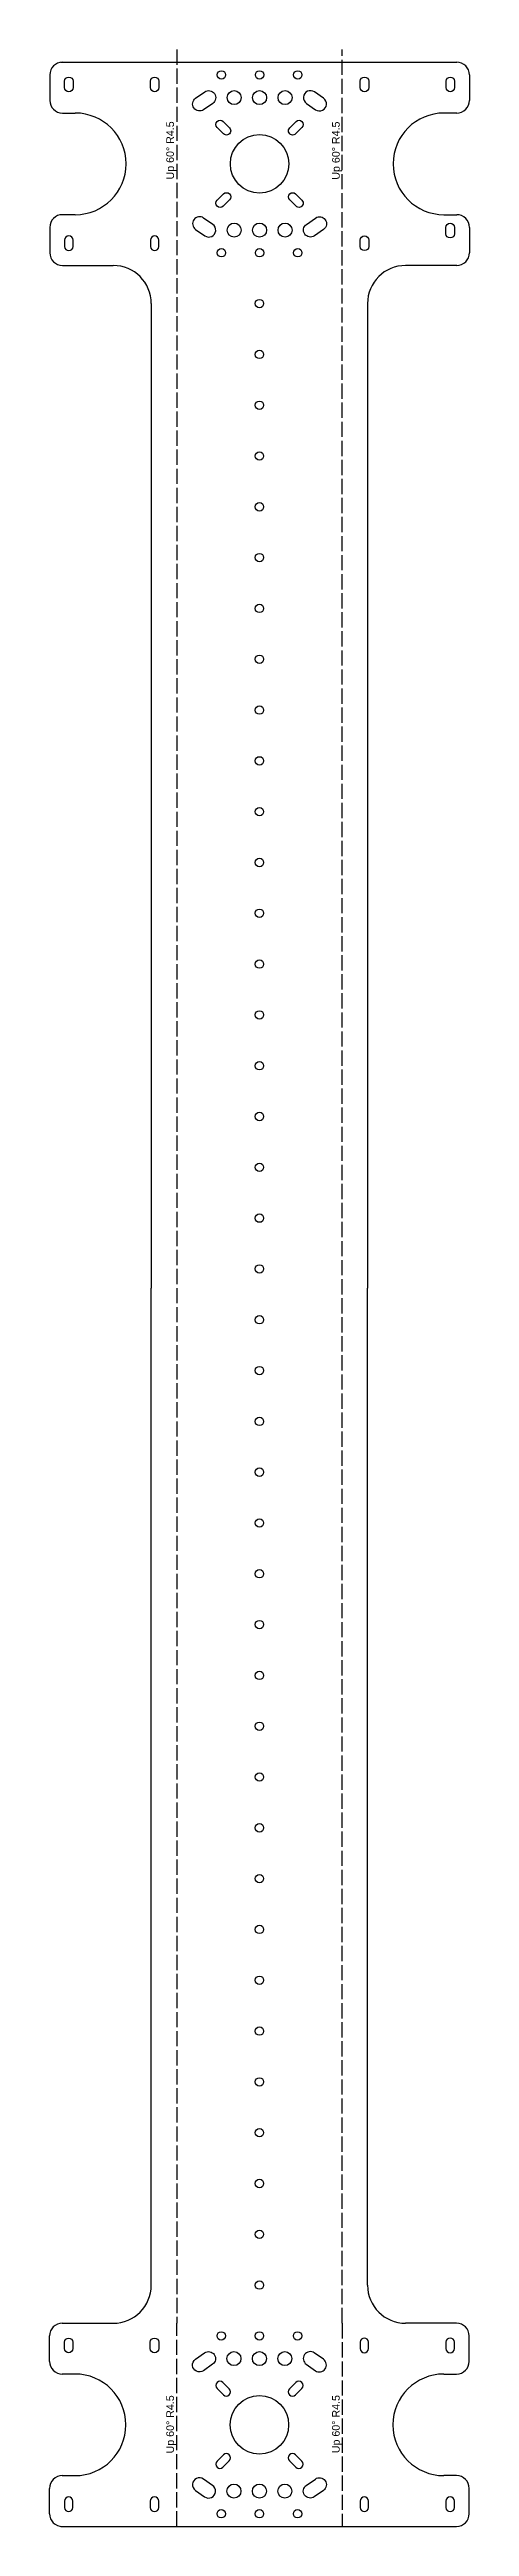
# Model space of a CAD drawing. Header units: millimetres. Extents: x -83 to 83, y -40 to 935.
import ezdxf

# ---------------------------------------------------------------- set-up
doc = ezdxf.new("R2010")
doc.units = ezdxf.units.MM
doc.linetypes.add('ACAD_ISO02W100', pattern=[15, 12, -3])
doc.layers.add('BORDER', color=7, linetype='Continuous')
doc.layers.add('Izmeri', color=1, linetype='Continuous', lineweight=25)
doc.styles.get("Standard").update_dxf_attribs({"font": 'arial.ttf'})

msp = doc.modelspace()

# ---------------------------------------------------------------- linework, layer by layer
for points in [[(-73.28, 922.5), (-73.28, 920, -1), (-76.58, 920), (-76.58, 922.5, -1)], [(-39.53, 922.5), (-39.53, 920, -1), (-42.83, 920), (-42.83, 922.5, -1)], [(42.97, 922.5), (42.97, 920, -1), (39.67, 920), (39.67, 922.5, -1)], [(76.72, 922.5), (76.72, 920, -1), (73.42, 920), (73.42, 922.5, -1)], [(-73.28, 857.5), (-73.28, 860, 1), (-76.58, 860), (-76.58, 857.5, 1)], [(-39.53, 857.5), (-39.53, 860, 1), (-42.83, 860), (-42.83, 857.5, 1)], [(-73.35, 32.5), (-73.35, 30, -1), (-76.65, 30), (-76.65, 32.5, -1)], [(-39.6, 32.5), (-39.6, 30, -1), (-42.9, 30), (-42.9, 32.5, -1)], [(-73.35, -32.5), (-73.35, -30, 1), (-76.65, -30), (-76.65, -32.5, 1)], [(-39.6, -32.5), (-39.6, -30, 1), (-42.9, -30), (-42.9, -32.5, 1)], [(42.9, -32.5), (42.9, -30, 1), (39.6, -30), (39.6, -32.5, 1)], [(76.65, -32.5), (76.65, -30, 1), (73.35, -30), (73.35, -32.5, 1)]]:
    msp.add_lwpolyline(points, format="xyb", close=True)
for centre, radius in [((-14.93, 925), 1.65), ((0.07, 925), 1.65), ((15.07, 925), 1.65), ((-9.93, 916.07), 2.75), ((0.07, 916.07), 2.75), ((10.07, 916.07), 2.75), ((-9.93, 863.93), 2.75), ((0.07, 863.93), 2.75), ((10.07, 863.93), 2.75), ((-14.93, 855), 1.65), ((0.07, 855), 1.65), ((15.07, 855), 1.65), ((0, 835), 1.65), ((0, 815), 1.65), ((0, 795), 1.65), ((0, 775), 1.65), ((0, 755), 1.65), ((0, 735), 1.65), ((0, 715), 1.65), ((0, 695), 1.65), ((0, 675), 1.65), ((0, 655), 1.65), ((0, 635), 1.65), ((0, 615), 1.65), ((0, 595), 1.65), ((0, 575), 1.65), ((0, 555), 1.65), ((0, 535), 1.65), ((0, 515), 1.65), ((0, 495), 1.65), ((0, 475), 1.65), ((0, 455), 1.65), ((0, 435), 1.65), ((0, 415), 1.65), ((0, 395), 1.65), ((0, 375), 1.65), ((0, 355), 1.65), ((0, 335), 1.65), ((0, 315), 1.65), ((0, 295), 1.65), ((0, 275), 1.65), ((0, 255), 1.65), ((0, 235), 1.65), ((0, 215), 1.65), ((0, 195), 1.65), ((0, 175), 1.65), ((0, 155), 1.65), ((0, 135), 1.65), ((0, 115), 1.65), ((0, 95), 1.65), ((0, 75), 1.65), ((0, 55), 1.65), ((-15, 35), 1.65), ((0, 35), 1.65), ((15, 35), 1.65), ((-10, 26.07), 2.75), ((0, 26.07), 2.75), ((10, 26.07), 2.75), ((-10, -26.07), 2.75), ((0, -26.07), 2.75), ((10, -26.07), 2.75), ((-15, -35), 1.65), ((0, -35), 1.65), ((15, -35), 1.65)]:
    msp.add_circle(centre, radius)
at = {"layer": 'BORDER'}
for p, q in [((-78.06, 930), (77.57, 930)), ((-82.43, 925), (-82.43, 915)), ((82.57, 925), (82.57, 915)), ((-77.43, 910), (-72.43, 910)), ((77.57, 910), (72.57, 910)), ((-72.43, 870), (-77.43, 870)), ((72.57, 870), (77.57, 870)), ((-82.43, 865), (-82.43, 855)), ((82.57, 865), (82.57, 855)), ((-77.43, 850), (-57.5, 850)), ((77.57, 850), (57.5, 850)), ((-42.5, 835), (-42.5, 447.5)), ((42.5, 835), (42.5, 447.5)), ((-42.5, 55), (-42.5, 447.5)), ((42.5, 55), (42.5, 447.5)), ((-77.5, 40), (-57.5, 40)), ((77.5, 40), (57.5, 40)), ((-82.5, 25), (-82.5, 35)), ((82.5, 25), (82.5, 35)), ((-72.5, 20), (-77.5, 20)), ((72.5, 20), (77.5, 20)), ((-82.5, -35), (-82.5, -25)), ((-77.5, -20), (-72.5, -20)), ((77.5, -20), (72.5, -20)), ((82.5, -35), (82.5, -25)), ((-78.12, -40), (77.5, -40))]:
    msp.add_line(p, q, dxfattribs=at)
for points in [[(-21.51, 918.32, -1), (-18.36, 913.82), (-21.93, 911.32, -1), (-25.08, 915.82)], [(21.64, 918.32, 1), (18.49, 913.82), (22.06, 911.32, 1), (25.21, 915.82)], [(-14.1, 901.83), (-16.6, 904.33, -1), (-14.27, 906.67), (-11.77, 904.17, -1)], [(14.4, 906.67, -1), (16.73, 904.33), (14.23, 901.83, -1), (11.9, 904.17)], [(-14.27, 873.33, -1), (-16.6, 875.67), (-14.1, 878.17, -1), (-11.77, 875.83)], [(14.23, 878.17), (16.73, 875.67, -1), (14.4, 873.33), (11.9, 875.83, -1)], [(-21.51, 861.68, 1), (-18.36, 866.18), (-21.93, 868.68, 1), (-25.08, 864.18)], [(21.64, 861.68, -1), (18.49, 866.18), (22.06, 868.68, -1), (25.21, 864.18)], [(39.67, 860, -1), (42.97, 860), (42.97, 857.5, -1), (39.67, 857.5)], [(76.65, 862.5, -1), (73.35, 862.5), (73.35, 865, -1), (76.65, 865)], [(39.6, 30, 1), (42.9, 30), (42.9, 32.5, 1), (39.6, 32.5)], [(76.65, 32.5, 1), (73.35, 32.5), (73.35, 30, 1), (76.65, 30)], [(-21.58, 28.32, -1), (-18.42, 23.82), (-21.99, 21.32, -1), (-25.15, 25.82)], [(21.58, 28.32, 1), (18.42, 23.82), (21.99, 21.32, 1), (25.15, 25.82)], [(-14.33, 16.67, 1), (-16.67, 14.33), (-14.17, 11.83, 1), (-11.83, 14.17)], [(14.17, 11.83), (16.67, 14.33, 1), (14.33, 16.67), (11.83, 14.17, 1)], [(-14.17, -11.83), (-16.67, -14.33, 1), (-14.33, -16.67), (-11.83, -14.17, 1)], [(14.33, -16.67, 1), (16.67, -14.33), (14.17, -11.83, 1), (11.83, -14.17)], [(-21.58, -28.32, 1), (-18.42, -23.82), (-21.99, -21.32, 1), (-25.15, -25.82)], [(21.58, -28.32, -1), (18.42, -23.82), (21.99, -21.32, -1), (25.15, -25.82)]]:
    msp.add_lwpolyline(points, format="xyb", close=True, dxfattribs=at)
for centre in [(0.07, 890), (0, 0)]:
    msp.add_circle(centre, 11.5, dxfattribs=at)
for centre, radius, start, end in [((-77.43, 925), 5, 90, 180), ((77.57, 925), 5, 0, 90), ((-77.43, 915), 5, 180, 270), ((-72.43, 890), 20, 270, 90), ((72.57, 890), 20, 90, 270), ((77.57, 915), 5, 270, 0), ((-77.43, 865), 5, 90, 180), ((77.57, 865), 5, 0, 90), ((-77.43, 855), 5, 180, 270), ((-57.5, 835), 15, 0, 90), ((57.5, 835), 15, 90, 180), ((77.57, 855), 5, 270, 0), ((-57.5, 55), 15, 270, 0), ((57.5, 55), 15, 180, 270), ((-77.5, 35), 5, 90, 180), ((77.5, 35), 5, 0, 90), ((-77.5, 25), 5, 180, 270), ((-72.5, 0), 20, 270, 90), ((72.5, 0), 20, 90, 270), ((77.5, 25), 5, 270, 0), ((-77.5, -25), 5, 90, 180), ((77.5, -25), 5, 0, 90), ((-77.5, -35), 5, 180, 270), ((77.5, -35), 5, 270, 0)]:
    msp.add_arc(centre, radius, start, end, dxfattribs=at)
at = {"layer": 'Izmeri', "linetype": 'ACAD_ISO02W100', "ltscale": 0.5}
for p in [(-32.5, 935), (-32.5, -40)]:
    msp.add_line(p, (-32.5, 40), dxfattribs=at)
for points in [[(32.5, 40), (32.5, 935)], [(32.5, 40), (32.5, -40)]]:
    msp.add_lwpolyline(points, dxfattribs=at)

# ---------------------------------------------------------------- texts
at = {"layer": 'Izmeri'}
for p in [(-33.61, 883.86), (31.56, 883.77), (-33.61, -11.24), (31.56, -11.15)]:
    msp.add_text('Up 60%%D R4.5', height=3, rotation=90, dxfattribs=at).set_placement(p)

doc.saveas('drawing.dxf')
